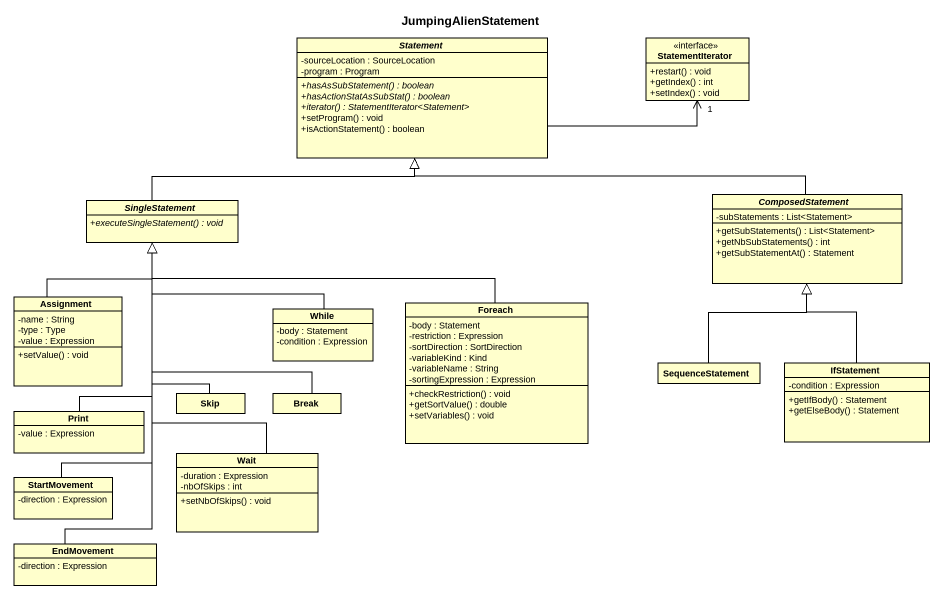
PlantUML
@startuml
title JumpingAlienStatement
hide circle
hide empty members
skinparam classAttributeIconSize 0
abstract class Statement {
  -sourceLocation : SourceLocation
  -program : Program
  {abstract} +hasAsSubStatement() : boolean
  {abstract} +hasActionStatAsSubStat() : boolean
  {abstract} +iterator() : StatementIterator<Statement>
  +setProgram() : void
  +isActionStatement() : boolean
}
interface StatementIterator {
  +restart() : void
  +getIndex() : int
  +setIndex() : void
}
abstract class ComposedStatement {
  -subStatements : List<Statement>
  +getSubStatements() : List<Statement>
  +getNbSubStatements() : int
  +getSubStatementAt() : Statement
}
abstract class SingleStatement {
  {abstract} +executeSingleStatement() : void
}
class Assignment {
  -name : String
  -type : Type
  -value : Expression
  +setValue() : void
}
class "While" as While_ {
  -body : Statement
  -condition : Expression
}
class Foreach {
  -body : Statement
  -restriction : Expression
  -sortDirection : SortDirection
  -variableKind : Kind
  -variableName : String
  -sortingExpression : Expression
  +checkRestriction() : void
  +getSortValue() : double
  +setVariables() : void
}
class Skip
class "Break" as Break_
class SequenceStatement
class IfStatement {
  -condition : Expression
  +getIfBody() : Statement
  +getElseBody() : Statement
}
class Print {
  -value : Expression
}
class Wait {
  -duration : Expression
  -nbOfSkips : int
  +setNbOfSkips() : void
}
class StartMovement {
  -direction : Expression
}
class EndMovement {
  -direction : Expression
}
Statement -right-> "1" StatementIterator
ComposedStatement -left-|> Statement
SingleStatement -right-|> Statement
Assignment -up-|> SingleStatement
While_ -up-|> SingleStatement
Foreach -left-|> SingleStatement
Skip -up-|> SingleStatement
Break_ -up-|> SingleStatement
SequenceStatement -up-|> ComposedStatement
IfStatement -up-|> ComposedStatement
Print -up-|> SingleStatement
Wait -up-|> SingleStatement
StartMovement -up-|> SingleStatement
EndMovement -up-|> SingleStatement
@enduml
